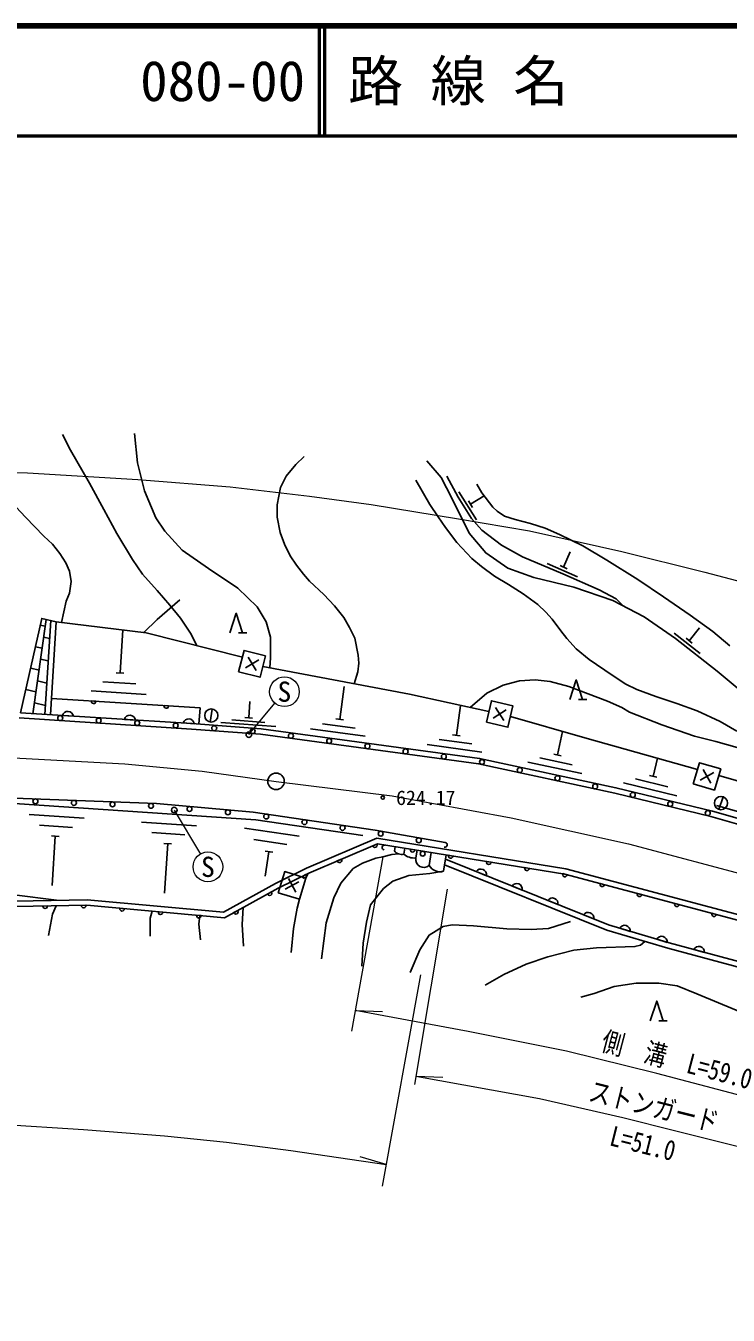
# Model space of a CAD drawing. Units: millimetres, scale not verified. Extents: x 40000 to 680000, y 20000 to 380000.
# Drawn here: x 151146 to 214870, y 262940 to 380000 of the extents above; entities that cross this region are included whole.
import ezdxf
from ezdxf.enums import TextEntityAlignment as Align

# ---------------------------------------------------------------- set-up
doc = ezdxf.new("R2010")
doc.units = ezdxf.units.MM
doc.header["$LTSCALE"] = 1000
doc.linetypes.add('CHAIN', pattern=[18.5, 12, -1.5, 3.5, -1.5])
for name, color, linetype, lineweight in [('M-BGD', 7, 'Continuous', 25), ('M-BMK', 2, 'CHAIN', 13), ('M-BMK-SRVR', 3, 'Continuous', 25), ('M-STR-HTXT', 7, 'Continuous', 13), ('M-STR-STRC', 7, 'Continuous', 25), ('M-TTL', 2, 'Continuous', 140), ('M-TTL-LINE', 7, 'Continuous', 50)]:
    doc.layers.add(name, color=color, linetype=linetype, lineweight=lineweight)
doc.layers.add('M-TTL-TXT', color=7, linetype='Continuous')
doc.styles.add('ＭＳ ゴシック', font='')
doc.styles.get('ＭＳ ゴシック').set_extended_font_data('MS Gothic')

msp = doc.modelspace()

# ---------------------------------------------------------------- linework, layer by layer
at = {"layer": 'M-BGD'}
for p, q in [((190442, 337679), (192035, 335136)), ((191493, 336567), (192717, 337334)), ((191307, 336863), (191678, 336270)), ((199937, 330853), (200536, 332228)), ((198442, 331177), (201192, 329979)), ((199616, 330993), (200258, 330713)), ((151780, 317545), (153003, 326101)), ((152915, 325484), (152463, 325585)), ((153408, 326011), (152882, 317477)), ((153902, 325900), (153381, 317446)), ((153307, 324371), (152773, 324491)), ((159694, 321248), (159946, 325159)), ((170441, 324886), (171193, 324886)), ((209964, 324869), (212321, 323014)), ((211053, 324394), (211603, 323961)), ((211328, 324177), (212255, 325356)), ((152631, 323498), (152026, 323633)), ((153182, 322350), (152489, 322505)), ((171066, 321714), (172282, 322436)), ((172034, 321467), (171313, 322683)), ((152347, 321512), (151589, 321682)), ((159345, 321270), (160043, 321225)), ((152063, 319526), (151152, 319730)), ((153058, 320328), (152205, 320519)), ((157083, 319612), (162073, 319291)), ((158139, 320446), (161133, 320253)), ((179623, 317033), (180026, 320006)), ((152933, 318306), (151921, 318533)), ((157502, 318683), (157101, 318709)), ((171370, 317172), (171482, 318668)), ((201289, 318836), (202041, 318836)), ((154468, 317379), (155457, 317318)), ((164095, 318259), (163694, 318285)), ((168062, 317974), (167886, 316787)), ((190212, 315595), (190580, 318306)), ((193533, 317144), (194735, 317890)), ((194506, 316916), (193761, 318118)), ((160100, 317032), (161089, 316971)), ((165436, 316704), (166425, 316643)), ((168832, 316760), (173818, 316387)), ((169851, 316985), (172843, 316761)), ((171021, 317198), (171719, 317146)), ((176984, 316181), (181938, 315508)), ((178055, 316641), (181028, 316237)), ((179276, 317080), (179969, 316986)), ((188645, 315202), (191617, 314798)), ((189865, 315642), (190558, 315547)), ((199386, 313809), (199843, 315928)), ((187573, 314742), (192527, 314069)), ((199044, 313882), (199728, 313735)), ((196689, 313163), (201577, 312109)), ((197793, 313538), (200726, 312906)), ((208069, 311858), (208468, 313506)), ((206470, 311627), (209386, 310922)), ((207729, 311940), (208409, 311776)), ((212329, 311521), (213573, 312195)), ((213288, 311236), (212614, 312480)), ((205357, 311279), (210217, 310104)), ((213799, 309228), (218605, 307849)), ((214403, 310005), (214026, 308865)), ((156438, 308060), (151450, 308394)), ((155381, 307229), (152387, 307429)), ((166637, 307379), (161649, 307712)), ((165580, 306547), (162586, 306748)), ((175935, 306430), (170990, 307164)), ((154173, 306408), (153475, 306455)), ((153824, 306431), (153524, 301941)), ((164372, 305726), (163674, 305773)), ((164023, 305750), (163723, 301260)), ((174814, 305687), (171847, 306127)), ((182993, 305716), (182624, 305557)), ((173545, 304966), (172852, 305068)), ((173198, 305017), (172868, 302791)), ((184593, 305112), (184652, 305476)), ((185455, 304804), (185541, 305332)), ((186444, 305186), (186048, 305250)), ((186524, 304457), (186637, 305155)), ((187735, 303762), (187927, 304946)), ((189049, 303240), (189290, 304725)), ((189899, 304626), (189503, 304690)), ((179776, 304337), (179407, 304178)), ((192013, 303215), (192932, 302843)), ((193354, 304067), (192958, 304131)), ((196809, 303507), (196413, 303571)), ((174674, 301628), (175923, 302292)), ((175630, 301336), (174967, 302585)), ((176565, 302944), (176205, 302767)), ((200260, 302925), (199871, 303029)), ((203642, 302025), (203254, 302128)), ((173439, 301373), (173087, 301179)), ((195258, 301904), (196177, 301532)), ((207024, 301125), (206636, 301228)), ((153097, 300092), (152695, 300084)), ((156596, 300155), (156194, 300147)), ((160082, 299847), (159682, 299884)), ((170375, 299682), (170023, 299487)), ((198504, 300593), (199422, 300221)), ((210406, 300224), (210018, 300328)), ((163568, 299531), (163168, 299567)), ((167053, 299214), (166653, 299251)), ((201749, 299282), (202668, 298910)), ((213788, 299324), (213400, 299427)), ((205028, 298066), (205977, 297785)), ((208383, 297072), (209333, 296790)), ((211755, 296135), (212712, 295879)), ((208592, 289670), (209344, 289670))]:
    msp.add_line(p, q, dxfattribs=at)
for points in [[(154396, 325839), (154802, 327763), (155111, 328476), (155247, 329545), (155119, 330481), (154775, 331247), (154244, 332106), (153571, 332933), (152787, 333675), (151126, 335378), (148179, 338493), (146642, 340374), (145604, 341899), (144682, 343493)], [(161019, 342995), (161270, 340335), (161907, 337791), (162951, 335334), (163769, 334105), (165320, 332404), (167710, 330736), (170374, 328955), (172126, 327259), (172958, 325899), (173346, 324486), (173346, 322611), (173277, 321707)], [(154466, 342904), (155192, 341475), (156919, 338468), (158211, 336100), (159399, 333904), (160815, 331538), (161733, 330204), (163058, 328720), (164225, 327406), (165185, 326209), (166092, 324873), (166648, 323726)], [(180928, 320262), (181270, 321348), (181345, 322149), (181293, 322866), (180988, 324419), (180526, 325385), (180013, 326288), (179146, 327326), (178190, 328371), (176888, 329579), (176338, 330228), (175702, 331041), (175116, 331888), (174602, 332947), (174210, 334007), (173961, 335390), (173961, 336495), (174242, 338071), (174762, 339100), (175633, 340180), (176388, 340885)], [(187539, 340516), (188818, 339005), (189782, 337130), (191375, 333939), (192874, 332139), (194876, 330762), (197224, 329915), (200864, 329040), (204399, 327817), (207261, 326355), (210089, 324389), (213882, 321403), (217884, 318036), (221444, 315296)], [(215645, 315960), (214150, 316835), (212044, 317795), (210204, 318474), (208310, 319112), (206595, 319755), (205580, 320230), (204358, 321046), (202242, 322471), (201086, 323422), (200244, 324362), (199674, 325064), (198897, 326118), (198338, 326752), (197604, 327462), (196270, 328431), (194929, 329278), (193667, 330029), (192483, 330907), (191610, 331629), (190263, 333104), (189218, 334438), (188560, 335426), (187798, 336545), (186518, 338751)], [(189355, 339111), (190378, 337216), (191591, 335280), (192526, 334206), (194309, 332855), (196221, 331779), (199867, 330231), (203160, 328779), (204694, 327990), (205381, 327315)], [(192060, 338384), (192505, 337609), (193517, 336300), (193915, 335920), (194582, 335495), (195541, 335171), (196939, 334803), (198266, 334389), (199578, 333820), (201674, 332782), (203865, 331501), (206659, 329718), (208996, 328156), (211416, 326486), (213482, 325003), (215027, 323720)], [(161862, 324923), (163070, 326115), (165107, 327894)], [(169654, 324886), (170236, 326668), (170818, 324886)], [(150677, 317612), (152599, 326192), (153902, 325900)], [(153902, 325900), (162055, 324900), (170793, 322667)], [(172643, 321827), (185961, 319311), (193160, 317745)], [(191460, 318115), (192976, 319401), (194468, 320135), (195933, 320537), (197364, 320615), (198728, 320457), (200397, 320008), (203917, 318671), (205208, 318115), (205919, 317680), (208848, 316525), (211813, 315495), (213745, 315020), (215677, 314467), (216777, 314052), (218140, 313296), (219429, 312464), (220653, 311479), (222254, 310120)], [(200502, 318836), (201084, 320618), (201666, 318836)], [(153473, 318943), (166952, 318075), (166842, 316609)], [(150677, 317612), (166207, 316656), (172495, 316185), (192315, 313492), (204690, 310823), (213437, 308707), (227647, 304631), (238838, 300608), (252964, 295233), (265788, 290207)], [(195107, 317289), (201862, 315348), (212097, 312494)], [(150548, 317169), (166172, 316157), (172443, 315688), (192229, 312999), (204579, 310336), (213309, 308224), (227493, 304155), (238664, 300139), (252785, 294766), (265519, 289836)], [(214014, 311924), (221461, 309781), (228098, 312621)], [(148318, 309505), (172025, 307921), (181735, 306480)], [(148449, 309953), (163013, 309387), (171765, 308620), (182847, 306970), (189193, 305867)], [(145288, 300451), (156698, 300657), (169071, 299533), (173798, 302143), (176612, 303524), (182979, 306254), (200144, 303473), (228036, 296048), (240419, 291365)], [(240242, 290897), (227883, 295572), (200039, 302984), (183043, 305737), (176821, 303070), (174029, 301699), (169179, 299021), (156680, 300156), (145297, 299951)], [(177968, 295302), (178385, 298563), (179092, 300842), (179728, 302150), (180851, 303492), (181696, 303979), (182888, 304441), (183544, 304543), (184366, 304778), (184973, 304814)], [(189049, 303240), (187799, 303049), (185899, 302856), (184459, 302333), (183602, 301670), (182424, 300194), (182041, 298635), (181760, 296714), (181630, 294626)], [(189145, 303834), (203847, 297895), (209392, 296251), (220055, 293392), (223894, 292412), (231290, 291204), (237739, 290100), (239894, 289895), (248976, 284481), (265364, 274469)], [(265624, 274896), (249234, 284909), (240054, 290382), (237805, 290596), (231373, 291697), (223996, 292902), (220181, 293876), (209528, 296733), (204012, 298367), (189227, 304340)], [(175228, 295871), (175433, 298043), (175761, 299890), (175962, 300711), (176547, 302623), (176769, 303044)], [(146620, 301670), (150092, 301100), (153922, 300606)], [(153196, 297397), (153582, 299335), (153889, 300106)], [(170882, 296441), (170787, 298400), (170867, 299954)], [(162430, 297361), (162430, 298976), (162624, 299617)], [(167002, 297028), (166850, 298428), (166922, 299226)], [(186004, 294064), (186892, 296101), (187735, 297444), (189024, 298217), (189832, 298374), (191769, 298293), (194788, 298029), (196986, 297947), (198582, 298051), (200578, 298679)], [(192825, 292918), (194506, 293881), (196527, 294805), (198498, 295465), (200851, 296075), (202912, 296299), (206412, 296411), (206899, 296533), (207318, 296866)], [(201486, 291805), (202701, 292159), (204538, 292795), (206527, 293092), (208583, 293092), (210233, 292851), (212033, 292119), (215582, 290630), (219539, 289031), (221862, 288157), (224377, 287009), (226437, 285736), (227923, 284526), (228797, 283609)], [(207805, 289670), (208387, 291452), (208969, 289670)]]:
    msp.add_lwpolyline(points, dxfattribs=at)
for points in [[(170457, 321354), (172395, 320858), (172890, 322796), (170953, 323291)], [(192932, 316771), (194879, 316315), (195335, 318262), (193388, 318719)], [(211707, 311185), (213624, 310614), (214195, 312531), (212278, 313102)], [(174049, 301297), (175962, 300711), (176547, 302623), (174635, 303209)]]:
    msp.add_lwpolyline(points, close=True, dxfattribs=at)
for centre, radius in [((154268, 317153), 225), ((167974, 317381), 600), ((157760, 316927), 225), ((161253, 316701), 225), ((164746, 316475), 225), ((168237, 316228), 225), ((171727, 315967), 225), ((175200, 315540), 225), ((178668, 315069), 225), ((182136, 314598), 225), ((185604, 314126), 225), ((189073, 313655), 225), ((192537, 313163), 225), ((195958, 312425), 225), ((199380, 311687), 225), ((202801, 310949), 225), ((206213, 310172), 225), ((152016, 309590), 225), ((155513, 309454), 225), ((159011, 309318), 225), ((162508, 309182), 225), ((165996, 308900), 225), ((183532, 309931), 150), ((209615, 309349), 225), ((214214, 309435), 600), ((169483, 308594), 225), ((172961, 308215), 225), ((176423, 307699), 225), ((213017, 308526), 225), ((179884, 307184), 225), ((183344, 306655), 225), ((186793, 306056), 225), ((187154, 304843), 225)]:
    msp.add_circle(centre, radius, dxfattribs=at)
for centre, radius, start, end in [((157299, 318665), 203, 167.3564, 5.27978), ((154957, 317251), 505, 7.64765, 165.30584), ((160588, 316904), 505, 7.64765, 165.30584), ((163892, 318240), 203, 167.3564, 5.27978), ((165924, 316576), 505, 7.64765, 165.30584), ((182821, 305607), 203, 194.2402, 32.16358), ((183699, 305403), 225, 80.79999, 260.79999), ((189154, 305645), 225, 260.13982, 80.13982), ((185228, 305529), 759, 213.32107, 287.42057), ((186352, 305744), 1299, 226.34465, 277.6399), ((186241, 305187), 203, 161.8383, 359.76168), ((187258, 304333), 744, 170.44866, 309.79796), ((189696, 304627), 203, 161.8383, 359.76168), ((179604, 304228), 203, 194.2402, 32.16358), ((188743, 304385), 1185, 211.71496, 284.97067), ((192436, 302938), 505, 349.1728, 146.83099), ((193151, 304067), 203, 161.8383, 359.76168), ((196606, 303508), 203, 161.8383, 359.76168), ((176399, 302828), 203, 197.1904, 35.11378), ((195681, 301627), 505, 349.1728, 146.83099), ((200057, 302946), 203, 156.13161, 354.055), ((203440, 302046), 203, 156.13161, 354.055), ((173278, 301248), 203, 199.93992, 37.86331), ((206822, 301146), 203, 156.13161, 354.055), ((152896, 300056), 203, 172.07049, 9.99388), ((156396, 300119), 203, 172.07049, 9.99388), ((159879, 299834), 203, 165.851, 3.77438), ((170214, 299557), 203, 199.93992, 37.86331), ((198926, 300316), 505, 349.1728, 146.83099), ((210204, 300245), 203, 156.13161, 354.055), ((163365, 299517), 203, 165.851, 3.77438), ((166851, 299201), 203, 165.851, 3.77438), ((202172, 299005), 505, 349.1728, 146.83099), ((213586, 299345), 203, 156.13161, 354.055), ((205475, 297832), 505, 354.66173, 152.31992), ((208830, 296837), 505, 354.66173, 152.31992), ((212208, 295912), 505, 356.15971, 153.8179)]:
    msp.add_arc(centre, radius, start, end, dxfattribs=at)
at = {"layer": 'M-BMK'}
msp.add_lwpolyline([(149498, 313559), (160117, 312998), (167157, 312343), (173850, 311404), (184375, 310103), (195166, 308100), (205825, 305740), (223205, 301115), (235751, 297166), (249360, 292136), (266291, 284623), (269460, 283007), (331204, 256196), (340942, 252315), (345163, 251027), (347551, 250422), (355367, 248862), (362391, 248445), (373601, 247927)], dxfattribs=at)
at = {"layer": 'M-BMK-SRVR'}
msp.add_circle((173850, 311404), 750, dxfattribs=at)
at = {"layer": 'M-STR-HTXT'}
for p, q in [((171377, 315645), (173745, 318508)), ((164614, 308799), (166981, 304806)), ((183544, 304543), (180701, 288717)), ((189372, 301605), (186409, 283889)), ((183495, 274670), (186974, 293845)), ((181042, 290615), (183494, 290502)), ((186537, 284652), (188990, 284554)), ((183851, 276632), (181495, 277321))]:
    msp.add_line(p, q, dxfattribs=at)
for points in [[(142496, 339571), (151303, 339401), (161312, 338824), (169681, 338147), (176896, 337283), (182464, 336529), (190391, 335233), (196840, 334151), (205232, 332271), (212737, 330409), (221479, 328100), (232040, 324904), (240330, 322103), (248786, 318936), (256784, 315698), (268578, 310503), (278078, 306316), (286975, 302418), (294374, 299201), (303088, 295298), (312884, 291027), (323918, 286209), (329872, 283615)], [(234824, 276990), (227183, 279648), (218361, 282261), (208395, 284893), (200207, 286897), (191287, 288691), (181042, 290615)], [(186537, 284652), (197744, 282615), (205325, 280882), (210134, 279692), (216400, 278108), (222684, 276340), (232312, 273339)], [(103587, 278864), (109364, 279407), (115660, 279787), (123826, 280225), (129284, 280435), (139190, 280478), (148756, 280278), (156384, 279796), (163719, 279230), (169364, 278635), (175195, 277895), (183851, 276632)]]:
    msp.add_lwpolyline(points, dxfattribs=at)
for centre in [(174605, 319548), (167669, 303645)]:
    msp.add_circle(centre, 1350, dxfattribs=at)
at = {"layer": 'M-STR-STRC'}
for centre in [(171377, 315645), (164614, 308799)]:
    msp.add_circle(centre, 250, dxfattribs=at)
at = {"layer": 'M-TTL'}
msp.add_line((680000, 380000), (40000, 380000), dxfattribs=at)
at = {"layer": 'M-TTL-LINE'}
for p, q in [((177750, 380000), (177750, 370000)), ((178250, 380000), (178250, 370000)), ((40000, 370000), (680000, 370000))]:
    msp.add_line(p, q, dxfattribs=at)

# ---------------------------------------------------------------- texts
at = {"layer": 'M-BGD', "style": 'ＭＳ ゴシック'}
msp.add_text('624.17', height=1320, dxfattribs=at).set_placement((187434, 308864), align=Align.BOTTOM_CENTER)
at = {"layer": 'M-STR-HTXT', "style": 'ＭＳ ゴシック'}
for p in [(174605, 319548), (167669, 303645)]:
    msp.add_text('S', height=1833, dxfattribs=at).set_placement(p, align=Align.MIDDLE_CENTER)
at = {"layer": 'M-STR-HTXT', "style": 'ＭＳ ゴシック', "width": 0.8}
for s, rotation, p in [('側\u3000溝\u3000L=59.0', 345.21, (209856, 284701)), ('ストンガード', 345.938, (207775, 280469)), ('L=51.0', 345.938, (206781, 277123))]:
    msp.add_text(s, height=1833, rotation=rotation, dxfattribs=at).set_placement(p, align=Align.BOTTOM_CENTER)
at = {"layer": 'M-TTL-TXT', "style": 'ＭＳ ゴシック'}
for s, p in [('路 線 名', (180380, 375000)), ('080-00', (161521, 375000))]:
    msp.add_text(s, height=3666, dxfattribs=at).set_placement(p, align=Align.MIDDLE_LEFT)

doc.saveas('drawing.dxf')
